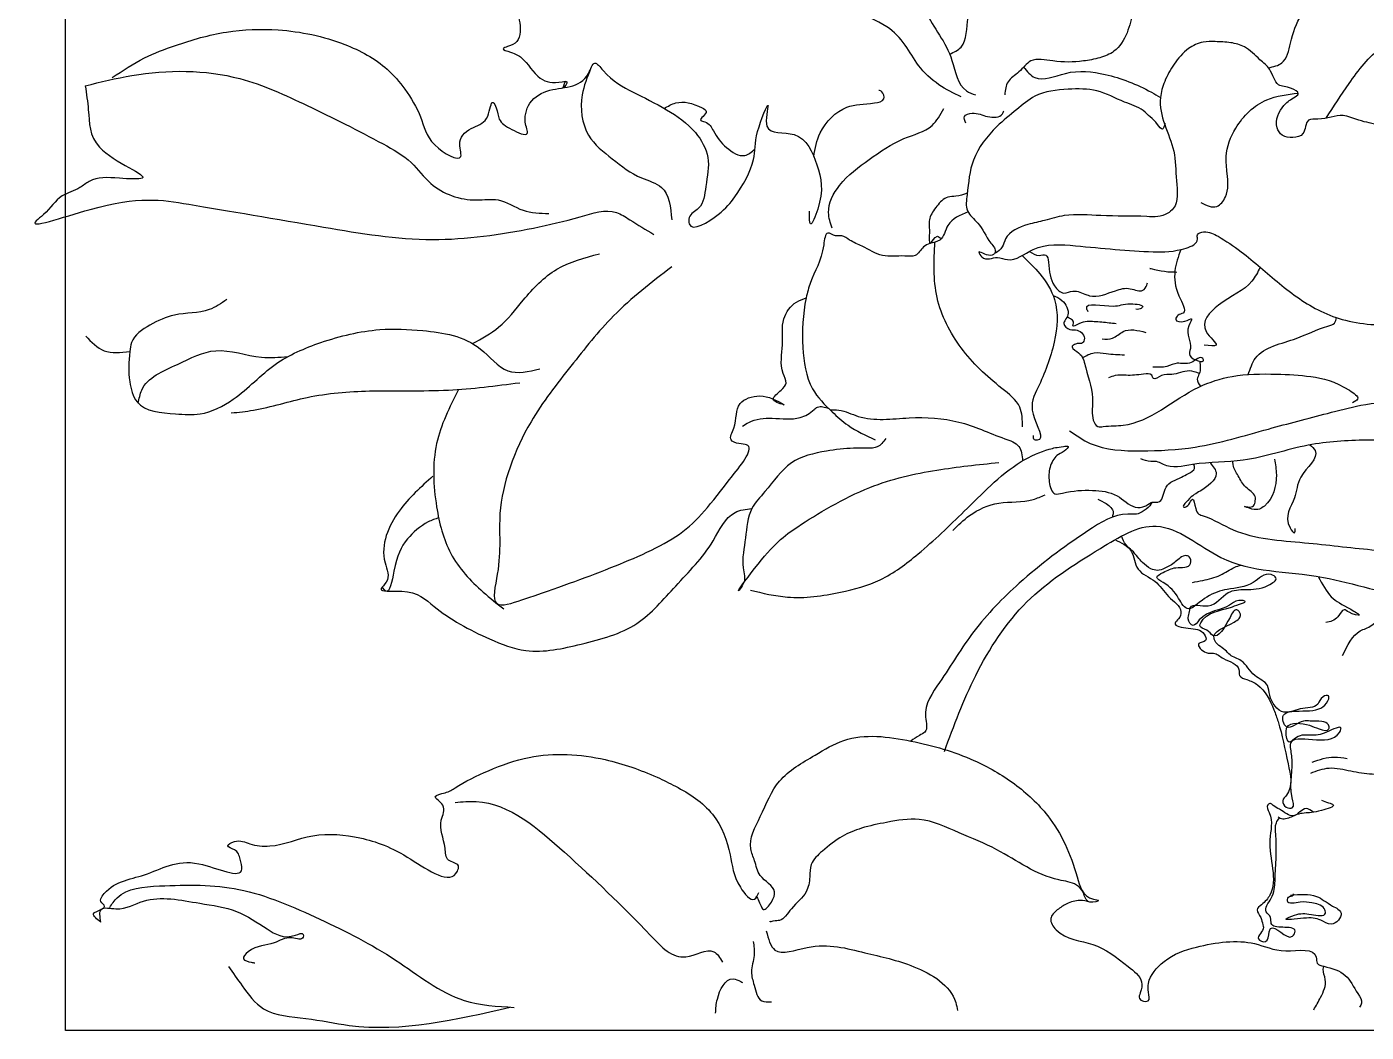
# Model space of a CAD drawing. Header units: millimetres. Extents: x 14385 to 129787, y 107826 to 186798.
# Drawn here: x 28911 to 29833, y 112878 to 113571 of the extents above; entities that cross this region are included whole.
import ezdxf

# ---------------------------------------------------------------- set-up
doc = ezdxf.new("R2010")
doc.units = ezdxf.units.MM
doc.header["$LTSCALE"] = 1000

msp = doc.modelspace()

# ---------------------------------------------------------------- linework, layer by layer
at = {"color": 2, "linetype": 'ByBlock', "ltscale": 3000}
msp.add_lwpolyline([(28937.32713804033, 115639.5779096198), (30768.23601904896, 115639.5779096198), (30768.23601904896, 112879.3519922805), (28937.32713804033, 112879.3519922805)], close=True, dxfattribs=at)
at = {"color": 8, "linetype": 'ByBlock', "ltscale": 3000}
for points, start_tangent in [([(29546.1810132626, 113551.7896775803), (29554.03827944782, 113556.7169441444), (29558.92070314672, 113577.0233881038), (29585.46888190892, 113615.5512393576), (29600.87903166201, 113652.7192840886), (29617.81493881729, 113689.7966750574), (29643.75281462457, 113708.7433124941), (29650.77129868057, 113724.8796831381), (29650.00841996458, 113732.5852533889), (29645.54261482565, 113738.8916300149), (29668.92781174567, 113744.4608969551), (29697.00174791005, 113742.3758602899), (29701.88417160895, 113741.6506301474), (29704.63053492096, 113745.8207034629), (29705.39341360715, 113749.3562003982)], (-0.6274767353771715, -0.7786353103734812)), ([(29663.67923693359, 113744.3002061138), (29668.31750879076, 113732.6759071511), (29660.07841882494, 113712.3694632065), (29653.21251050022, 113693.6041332942), (29658.55266142276, 113677.1051475865), (29660.07841882494, 113673.2976893496), (29660.07841882494, 113671.03134516), (29662.36705491331, 113676.379917444), (29666.02887267258, 113683.8135263932), (29678.84523484495, 113687.62098463), (29682.6596283355, 113686.0798705828), (29678.08235615876, 113678.5556078714), (29681.89674964931, 113668.0397708279), (29684.03281000641, 113649.999671058), (29681.89674964931, 113627.517536686), (29675.0308413544, 113616.1858157229), (29664.5031152704, 113605.6699786794), (29678.84523484495, 113605.6699786794), (29684.7956887224, 113603.4036344898), (29681.13387093332, 113595.1541416359), (29672.8947809973, 113580.9215001178), (29668.31750879076, 113566.5982048225), (29659.31554010895, 113553.8160235894), (29649.55069274094, 113549.3739889723), (29638.26008797076, 113547.1076447826), (29617.20463586238, 113547.1076447826), (29602.09963757184, 113547.1076447826), (29593.86054760602, 113539.5833820712), (29586.38433635619, 113532.7843494874), (29584.09570026782, 113523.8096264911)], (0.3462432151119788, 0.9381447841292516)), ([(29554.1908552089, 113522.3591662061), (29538.78070545581, 113530.7899665993), (29524.74373737362, 113544.0254166734), (29515.58919296053, 113558.0767506671), (29502.92540651944, 113570.6776243609), (29480.49677274015, 113581.9186915618), (29459.59389633324, 113596.6046019208), (29436.40238383797, 113607.1204389644), (29404.81920564559, 113608.4802454722), (29380.25451150921, 113605.6699786794), (29328.37875986483, 113595.8793717784), (29291.91315800336, 113596.6046019208), (29271.62058455136, 113597.9644084287), (29247.81876910117, 113602.9503656489), (29237.29104304698, 113605.6699786794), (29221.88089329388, 113607.1204389644), (29224.62725660589, 113609.9307057571), (29238.66422468808, 113618.3615061504), (29252.70119280007, 113622.5315794659), (29261.09285849717, 113626.0670764011), (29254.83725315717, 113633.0474165094), (29249.95482945826, 113635.1324531597), (29245.07240578916, 113637.2174898249), (29258.34649518516, 113637.2174898249), (29269.48452419427, 113641.4782169026), (29296.94815740373, 113656.1641272616), (29328.37875986483, 113656.1641272616), (29343.17860666302, 113650.5435936612), (29369.72678542521, 113641.4782169026), (29381.0173901954, 113638.6679501098), (29386.66269258049, 113641.4782169026), (29373.9989061692, 113642.8380234104), (29368.35360378411, 113647.7333268684), (29370.48966414121, 113655.4388971192), (29371.25254282739, 113661.0594307196), (29381.0173901954, 113657.5239337695), (29397.80072161939, 113658.2491639119), (29431.51996016887, 113654.7136669767), (29454.51666017703, 113654.058266787), (29488.27813548234, 113633.7726466519), (29514.97889000562, 113611.2905122799), (29529.47358531144, 113581.2841151816), (29547.78267410782, 113547.5609136236), (29557.7000972071, 113526.5292395216), (29563.9557025769, 113523.7189727288)], (-0.9904427621711182, -0.1379243809587192)), ([(29223.51411236927, 113605.5153166622), (29235.14369418623, 113605.7129428207), (29243.24149689463, 113594.2476039541), (29249.80225372699, 113575.3009665173), (29248.12392059353, 113560.5244023961), (29241.71573949244, 113556.9889054459), (29238.66422468808, 113555.6290989381), (29243.85179987934, 113553.1814472091), (29251.32801112917, 113549.2833352101), (29264.29694903281, 113535.2320012164), (29279.40194729355, 113532.7843494874), (29282.60603785899, 113532.7843494874), (29280.28447334003, 113528.6942437214), (29281.843159143, 113533.5095796299)], (-0.09098420235956114, 0.9958523359017615)), ([(29765.72105887672, 113542.3865267753), (29774.96795109299, 113545.838492037), (29780.91840497043, 113559.4365571749), (29788.69976771262, 113578.9271172297), (29814.63764351991, 113597.148524524), (29839.35491341737, 113601.6812129032), (29844.54248857882, 113601.046636523), (29844.54248857882, 113595.8793717784), (29841.94870099809, 113591.9812597644), (29846.52597320464, 113589.9868768763), (29866.05566794064, 113593.8849888903), (29894.73990705993, 113601.6812129032), (29940.20747760322, 113599.0522536349), (29946.00535571959, 113593.8849888903), (29939.59717464831, 113589.9868768763), (29938.83429596212, 113582.8252292287), (29959.73717233923, 113577.0233881038), (29989.64201739815, 113570.4963168365), (30008.56140917924, 113552.9094859075), (30009.78201508906, 113534.7787323755), (30009.78201508906, 113527.5264309656), (30021.53034708288, 113525.6227018547), (30050.21458620217, 113517.7358240646), (30069.74428093818, 113509.9396000516), (30082.71321884182, 113497.6106876445), (30090.494581584, 113474.2220155907), (30092.47806620982, 113449.5641907912), (30089.1213999429, 113439.7735838902), (30094.46155083564, 113436.5100482565), (30095.68215674546, 113437.2352783841)], (-0.9531569256006774, 0.3024762390328614)), ([(28969.52061918762, 113535.6852700573), (28991.64410150435, 113549.1926814329), (29013.00470510509, 113557.8047893655), (29048.09712532547, 113567.0514736634), (29083.79984853056, 113568.5019339484), (29129.5725705364, 113558.530019508), (29158.86711264041, 113541.39645742), (29170.92059609678, 113527.7983922672), (29181.75347364333, 113508.5797935289), (29191.67089674261, 113489.2705410135), (29209.52225834515, 113481.3836632383), (29208.91195539024, 113491.3555776787), (29218.21907553461, 113501.4181458813), (29228.13649863389, 113509.2143699092), (29231.79831639316, 113518.5517079693), (29233.93437675026, 113514.9255572718), (29236.07043710735, 113507.129333244), (29244.61467856553, 113499.9676855963), (29255.2949803808, 113497.1574188036), (29253.9217987099, 113504.9536428165), (29253.9217987099, 113509.2143699092), (29256.05785906699, 113516.3760175419), (29268.87422123936, 113526.3479319823), (29297.40588462737, 113538.4955368501), (29301.83058110264, 113545.6571844977), (29307.47588348773, 113540.6712272775), (29328.22618413356, 113525.7133556169), (29351.11254513648, 113513.5657507491), (29371.09996709612, 113497.7919951838), (29379.64420855429, 113480.6584330958), (29378.27102688339, 113460.714604215), (29373.23602745321, 113445.6660787773), (29366.82784638193, 113439.3203150493), (29366.82784638193, 113434.9689341944), (29386.81526831177, 113441.4053516996), (29398.25844884303, 113453.5529565674), (29411.07481098559, 113479.2986265731), (29413.97375005868, 113498.5172253263), (29421.14480984595, 113516.3760175419), (29420.38193112996, 113502.1433760238), (29438.99617141869, 113496.4321886611), (29454.71147266414, 113475.6724758756), (29455.32177561906, 113445.0315024119), (29450.43935194996, 113434.9689341944), (29449.67647323397, 113443.581042127)], (-0.9827264754772257, 0.1850639737931444)), ([(29805.48900268052, 113507.7212054404), (29821.19840035227, 113531.5151967418), (29843.93218562391, 113556.8075979215), (29862.8515773752, 113565.9636284572), (29912.28611717012, 113568.5925877106), (29958.36399066832, 113562.0655164432), (29998.03368309524, 113545.1132618946), (30009.17171213415, 113543.844109149)], (-0.9830473206465865, -0.1833520258125534)), ([(29694.5605360606, 113504.1377589118), (29692.72962719586, 113500.1489931357), (29689.37296089914, 113503.4125287694), (29684.33796149876, 113508.5797935289), (29679.45553779986, 113512.9311743837), (29666.6391756275, 113518.8236692709), (29647.56720811513, 113526.5292395216), (29627.88493764785, 113527.6170847428), (29604.84600091365, 113522.812435047), (29592.33479020384, 113513.6564045113), (29578.75554934528, 113501.9620684844), (29562.582520906, 113478.8453577471), (29558.15782443073, 113455.0940706146), (29558.46297592309, 113443.9436571908), (29565.48145994928, 113435.5128568125), (29574.63600436237, 113421.6428303581), (29577.53494343546, 113415.3877203923), (29574.33085289982, 113413.2120299649), (29566.24433866527, 113415.3877203923), (29568.38039902237, 113412.1241847586), (29579.06070083764, 113411.76156968), (29585.92660913256, 113410.311109395), (29603.62539497402, 113417.2007957411), (29632.91993707803, 113419.8297550094), (29686.32144612458, 113415.7503354561), (29709.05523139623, 113418.2886409473), (29716.83659413841, 113424.5437509131), (29716.83659413841, 113427.444671483), (29721.1087148526, 113429.3484006089), (29731.02613795188, 113426.3568262768), (29746.89401492861, 113415.7503354561), (29773.28961795953, 113393.8121236873), (29801.82128134754, 113374.7748324883), (29818.75718850282, 113368.5197225076), (29859.342335377, 113364.8935718101), (29891.23066503194, 113365.2561868739), (29918.99944973376, 113368.5197225076), (29944.32702258613, 113369.6075677287), (29955.61762735632, 113368.5197225076), (29966.29792917159, 113363.4431115252), (29971.33292860177, 113353.108582021), (29974.99474636104, 113338.5133254242), (29973.16383746651, 113334.524559648), (29973.9267161825, 113330.082525031), (29978.65656412032, 113328.2694496822), (29984.91216946032, 113332.2582154584), (29988.5739872196, 113340.3264007729), (29989.33686590579, 113348.7572011661), (29986.74307832506, 113354.2870809895), (29981.25035170105, 113360.451537193), (29973.9267161825, 113367.0692622375), (29965.84020194795, 113369.6075677287), (29956.68565753486, 113370.3327978712), (29951.65065810469, 113373.3243722033), (29946.15793148067, 113379.488828392), (29944.32702258613, 113386.1065534365), (29941.73323500541, 113401.517693938), (29936.54565984395, 113409.8578405541), (29928.91687283304, 113417.9260258835), (29919.76232844975, 113423.4559057069), (29911.37066272285, 113427.0820564192), (29904.35217869666, 113427.444671483), (29898.55430058029, 113427.0820564192), (29897.33369464066, 113423.8185207856), (29891.23066503194, 113423.4559057069), (29884.97505969193, 113425.9942111981), (29880.85551470902, 113431.1614759576), (29880.85551470902, 113437.3259321612), (29883.1441508272, 113441.4053516996), (29887.87399876502, 113441.7679667783), (29893.36672541883, 113442.1305818421), (29890.46778634575, 113445.7567325544), (29884.21218100574, 113449.473537029), (29880.09263602283, 113452.0118425202), (29870.63294011739, 113470.0519422752), (29853.69703299191, 113493.0779992652), (29841.94870099809, 113502.2340298009), (29828.06430864718, 113506.3134493393), (29817.07885536936, 113509.5769849729), (29799.83779672172, 113507.0386794817), (29793.27703991916, 113506.3134493393), (29789.46264639881, 113497.0667650413), (29782.59673810389, 113494.5284595501), (29775.27310258534, 113495.9789198202), (29771.61128482607, 113501.1461845797), (29776.34113276389, 113516.466671319), (29782.90188959625, 113521.6339360636), (29786.25855586317, 113524.5348566335), (29781.52870792535, 113528.2516611081), (29772.67931500461, 113530.7899665993), (29766.42370966461, 113541.39645742), (29759.86295283225, 113548.0141824496), (29749.18265101698, 113556.8075979215), (29739.72295514133, 113559.7085184765), (29729.04265332606, 113560.4337486189), (29720.65098762896, 113560.0711335552), (29710.73356452968, 113555.6290989381), (29700.8161414304, 113545.0226081174), (29694.25538459804, 113532.9656570268), (29691.35644552496, 113521.9965511424), (29694.25538459804, 113503.3218750071), (29700.51098993805, 113485.0098139357), (29702.34189883259, 113464.5220624518), (29700.20583844569, 113445.4847712529), (29696.08629346278, 113442.1305818421), (29689.52553666022, 113439.9548914146), (29681.89674964931, 113439.9548914146), (29650.31357145694, 113440.5894677949), (29625.13857433584, 113440.5894677949), (29611.55933347729, 113437.3259321612), (29600.11615297582, 113434.4250115913), (29584.70600322273, 113424.5437509131), (29582.26479137328, 113419.0138710898), (29577.84009489801, 113414.6624902499)], (0.7948312687676765, 0.6068304987302184)), ([(28950.90637889889, 113529.9740826946), (28983.09986004618, 113537.1357303423), (29057.40424546984, 113534.9600399148), (29103.78727046039, 113516.3760175419), (29155.96817356732, 113489.9957711559), (29175.34529257205, 113477.1229361606), (29188.9245334306, 113462.7996408653), (29220.3551358917, 113451.37726614), (29235.30755842116, 113451.37726614), (29252.39604130771, 113444.3062722695), (29270.24740291026, 113442.1305818421)], (-0.9661205022158904, 0.2580914086096545)), ([(29597.14491363149, 113542.9407484612), (29604.84600091365, 113535.6852700573), (29625.90145302203, 113538.5861906272), (29653.21251050022, 113537.8609604847), (29685.10084018495, 113525.6227018547), (29691.35644552496, 113521.9965511423)], (-0.976814029542159, 0.2140895879990669)), ([(28950.90637889889, 113529.9740826946), (28953.04243925598, 113513.3844432098), (28960.82380199817, 113487.7294269663), (28990.11834410217, 113466.3351378006), (28974.40304288652, 113466.3351378006), (28953.65274221089, 113464.159447388), (28947.24456113961, 113459.8987202954), (28935.03850192216, 113454.1875329476), (28922.22213977959, 113441.3146979374), (28917.18714034942, 113437.0539708596), (28954.26304519561, 113444.8501948726), (29022.15924951818, 113448.476345585), (29115.07787523058, 113432.7025900048), (29190.14513934043, 113424.1811358493), (29259.56710109499, 113432.0680136394), (29291.76058224228, 113439.8642376524), (29316.7830036321, 113442.7651582223), (29325.93754804519, 113437.7792010021), (29342.41572794702, 113427.7166327846)], (-0.968835879329335, 0.2477035303021623)), ([(29349.53699441638, 113514.4842812368), (29357.52072623756, 113518.1890929055), (29375.67723930266, 113514.8349034947), (29378.57617834595, 113512.3872517657), (29374.76178485539, 113506.222795577), (29377.66072392848, 113505.225604133), (29383.45860204485, 113498.9704941523), (29392.61314645794, 113487.4574656647), (29405.12435713795, 113482.1088933807), (29412.01960440492, 113486.3592066132)], (-0.9173627939154719, 0.3980521377151483)), ([(29452.62646897067, 113481.4283968498), (29457.00010875252, 113497.5200338822), (29475.3091975787, 113515.2881723356), (29494.53374082234, 113518.1890929055), (29500.78934616235, 113521.0900134605), (29499.41616452124, 113525.8946631563), (29497.43267989543, 113526.8918546003)], (-0.7055500689321936, -0.708660073822264)), ([(29465.23919871834, 113432.0680136394), (29462.79798689869, 113442.6745044452), (29470.42677387979, 113461.4398343575), (29490.71934733179, 113479.2079728109), (29514.67373851326, 113493.6219218683), (29534.05085751798, 113502.777952404), (29542.13737172273, 113514.2909808916)], (-0.6880736835615604, -0.7256408243683824)), ([(29557.39494574454, 113504.228412689), (29556.32691556599, 113508.8517548305), (29561.66706645873, 113511.1180990201), (29572.347368274, 113508.8517548305), (29582.56994286564, 113510.7554839563), (29583.4853972831, 113512.7498668444)], (-0.9563488164116283, -0.2922275506314867)), ([(29558.2667558156, 113455.9683821738), (29550.52903744963, 113454.0062254083), (29544.88373506453, 113453.2809952658), (29537.4075237849, 113447.1165390622), (29532.5251001158, 113438.7763924461), (29532.21994862345, 113429.1670930695), (29532.80999243003, 113421.4659451079), (29537.71267527726, 113426.3568262768), (29540.3034339021, 113424.65026528)], (-0.01641940815836388, 0.9998651924313242)), ([(29558.82827725587, 113443.1790269099), (29545.03631079581, 113433.8810889882), (29539.39100841072, 113423.8185207856), (29532.5251001158, 113421.3708690566), (29528.25297937181, 113419.0138710898), (29522.45510125544, 113413.2120299649), (29515.28404146817, 113412.758761124), (29499.87389171508, 113413.2120299649), (29485.98949936416, 113419.4671399307), (29477.29268220451, 113423.8185207856), (29471.95253128198, 113426.7194413406), (29467.68041056779, 113426.7194413406), (29462.34025967505, 113428.6231704664), (29459.44132060197, 113420.4643313748), (29450.28677618888, 113394.4467000675), (29447.38783714559, 113383.9308630091), (29445.09920102742, 113349.7543926102), (29451.81253359106, 113321.3797633362), (29465.23919871834, 113305.5153539938), (29476.22465202597, 113296.2686696958), (29494.99146804598, 113286.1154477161)], (0.3882189576167662, 0.9215671657274642)), ([(29596.30175945547, 113295.0901707125), (29594.47085059073, 113308.6882358652), (29582.112215642, 113321.6517246377), (29554.1908552089, 113349.4824313086), (29537.56009951618, 113384.1121705484), (29536.05850208481, 113422.4075054571)], (0.4051645095683029, -0.9142437969088314)), ([(29705.40454640833, 113417.2549652379), (29704.02023196605, 113385.4719770712), (29706.91917100933, 113373.5056797278), (29703.40992901113, 113371.8739119184), (29701.88417160895, 113369.2449526501), (29708.13977694896, 113367.8851461422), (29712.7170491555, 113369.5169139516), (29710.88614026096, 113364.7122642708), (29711.95417043951, 113349.0291624677), (29711.64901897695, 113344.2245127869), (29720.95613912132, 113341.323592217), (29720.49841189769, 113342.1394761217), (29712.56447339442, 113339.419863106), (29702.9522017875, 113338.875940488), (29695.78114200023, 113336.7909038377), (29686.1688703635, 113336.2469812345)], (0.2310301353502066, 0.972946594916733)), ([(29217.61230331217, 113352.500656181), (29235.61270991352, 113363.7150728267), (29252.54861703899, 113382.3897489619), (29275.74012953427, 113403.6933843654), (29305.03467163828, 113414.3905289483)], (-0.8132528789692623, -0.5819104354178625)), ([(29596.04599925748, 113413.0573206711), (29608.35524294164, 113400.4298487317), (29618.4252417722, 113382.7523640406), (29618.12009027984, 113353.561850847), (29606.98206127074, 113322.1049934786), (29603.62539497402, 113303.7929324072), (29606.37175831583, 113285.8434864145), (29604.54084942129, 113286.2061014932), (29603.93054646638, 113289.1976758253)], (-0.07439717441903786, 0.9972286901400618)), ([(29601.25726125354, 113415.9957625121), (29607.74493995693, 113413.1213762027), (29612.47478789475, 113413.3933375043), (29614.15312105801, 113408.5886878085), (29618.4252417722, 113392.180355863), (29624.83342284348, 113387.2850524199), (29631.08902821329, 113388.6448589277), (29640.54872408893, 113386.0158996743), (29642.37963295367, 113385.4719770712), (29660.38357028749, 113388.9168202293), (29670.60614487913, 113390.276626752), (29679.30296206858, 113389.1887815308), (29681.89674964931, 113392.724278481), (29682.50705260423, 113394.3560462904)], (-0.9657506547370749, 0.2594719115336217)), ([(29354.77436289575, 113405.3251521748), (29314.79951900628, 113371.6019506168), (29285.352401171, 113336.8815575999), (29257.88876796153, 113298.6256676626), (29236.52816433099, 113235.5306453717), (29234.69725546625, 113193.7392584842), (29234.35985541402, 113173.4987045521), (29251.63316262153, 113175.9711200309), (29312.96861011174, 113198.1812931013), (29360.11451381829, 113221.2980038535), (29396.58011567977, 113261.2763153922), (29406.34496304777, 113282.670604558), (29401.00481215504, 113283.5771422249), (29395.6646612623, 113286.2061014932), (29397.49557012704, 113294.1836330455), (29401.9202666023, 113311.1358875942), (29415.34693172958, 113316.393806116), (29432.28283885506, 113310.2293499124)], (-0.5977402107479856, 0.8016898655059536)), ([(29048.40227681783, 113382.8430178028), (29036.34879336145, 113375.8626776945), (29012.39440215018, 113372.14587322), (28995.45849499491, 113365.1655331117), (28982.79470858362, 113353.1992357832), (28981.5741026738, 113346.9441258174), (28981.5741026738, 113326.184413017), (28986.60910207417, 113312.3143865776), (29013.00470510509, 113304.0648937237), (29030.09318799165, 113304.0648937237), (29052.82697329309, 113314.1274619263), (29081.81636390474, 113338.1507103455), (29113.24696636584, 113353.1992357832), (29153.67953747895, 113362.0833050173), (29183.27923104551, 113361.4487286371), (29222.94892347243, 113348.8478549284), (29241.86831525352, 113333.7086757433), (29263.99179757026, 113334.9778284889)], (-0.9802329787994117, 0.1978466761763563)), ([(29432.28283885506, 113310.2293499124), (29424.70342332637, 113314.2233057014), (29430.14677849796, 113320.4732256544), (29433.50344479468, 113325.2778753501), (29431.51996016887, 113331.9862541568), (29431.06223294523, 113351.658121736), (29431.9776873925, 113369.4262601894), (29440.67450458196, 113381.0299424541), (29447.38783714559, 113383.9308630091)], (-0.2245580759363907, -0.9744607075360947)), ([(29641.61675426748, 113374.3215636474), (29640.54872408893, 113376.6785615992), (29658.70523715403, 113378.3103294235), (29670.75872061041, 113379.8514434707), (29678.99781057623, 113377.4944455039), (29676.55659875658, 113376.1346389961), (29674.42053836968, 113376.1346389961)], (-0.9987883672517592, -0.04921176122193667)), ([(29542.59509894636, 113071.6286334705), (29564.10827830818, 113123.8452036393), (29599.35327425983, 113174.5206597459), (29650.00841996458, 113211.4167431754), (29688.45750648167, 113226.7372299147), (29733.00962257769, 113205.2522869867), (29803.65219024208, 113191.3822605324), (29912.74384439376, 113191.3822605324), (29915.9479349294, 113199.0878307831), (29917.47369233158, 113222.1138877582), (29922.05096453812, 113254.3866290462), (29922.90233749175, 113276.1028698422), (29954.24444568541, 113305.0620851678), (29974.23186764505, 113292.7331727606), (30014.20671156433, 113295.8154008549), (30023.5138317087, 113269.7071157706), (30023.5138317087, 113291.1920587134), (30026.56534651306, 113315.7592297357), (30040.29716310289, 113341.8675148201), (30077.98780288536, 113368.2845853274), (30077.98780288547, 113368.2845853274)], (-0.8741755828474627, -0.4856099776088821)), ([(29660.84129751113, 113366.0720707935), (29650.92387441185, 113367.1599159998), (29640.85387555149, 113367.6131848407), (29635.05599743512, 113366.0720707935), (29631.08902821329, 113364.7122642708), (29631.54675540712, 113366.6159933966), (29630.17357376602, 113368.9729913485), (29626.93763259915, 113370.7019519636)], (0.9335694088342756, 0.3583966502198667)), ([(29751.82262505044, 113331.1104845847), (29756.81143802789, 113342.4114374381), (29784.88537419226, 113356.009502576), (29806.70370504644, 113364.5309567314), (29811.28097725299, 113366.6159933966), (29812.55022405903, 113370.3640903938)], (-0.5615667373357971, -0.8274314470202518)), ([(29651.22902590421, 113355.6468875122), (29658.40008566168, 113356.1908101153), (29665.57114544895, 113360.7234984946), (29681.2864466944, 113360.1795758915)], (-0.9885564879358933, -0.1508511523318664)), ([(28951.21153039124, 113357.6412704003), (28963.87531680253, 113347.5787021828), (28981.5741026738, 113346.9441258174)], (-0.9929567028013583, 0.1184777884746972)), ([(28987.47285175649, 113311.3584778634), (28989.81319260981, 113320.4732256544), (29014.377886776, 113338.1507103455), (29040.77348980692, 113347.5787021828), (29072.35666799929, 113343.1366675657), (29090.40920632065, 113343.479476746)], (-0.7112313872132436, -0.7029579744499134)), ([(29637.72239632788, 113342.7823377801), (29645.73629925039, 113346.1282418978), (29653.97538921621, 113345.5843192947), (29666.6391756275, 113344.76843539)], (-0.9947331806877268, -0.1024982889558572)), ([(29718.11239606387, 113331.9139638152), (29711.19129175332, 113333.6180219662), (29699.13780826714, 113331.1703702372), (29691.96674847987, 113330.4451400947), (29686.47402185586, 113328.5414109838), (29685.40599167731, 113330.6264476341), (29679.76068929222, 113331.4423315388), (29667.70720580604, 113330.6264476341), (29660.07841882494, 113330.4451400947), (29655.50114661839, 113328.8133722854)], (0.9990148917243894, 0.04437618858021223)), ([(29718.4260381941, 113340.2891166337), (29718.05720004824, 113331.7142928552), (29716.68401837733, 113327.9974883807), (29718.98349418247, 113323.0524014796)], (0.1570512293303442, 0.9875904573080015)), ([(29051.45379162219, 113304.6994700891), (29066.7113656142, 113306.6031992149), (29103.78727046039, 113315.3966146719), (29146.66105342295, 113319.838649289), (29200.97801688698, 113320.4732256544), (29250.10740521934, 113325.5498366517)], (-0.9999121965682857, -0.01325138309709544)), ([(29207.87097357784, 113320.8881705057), (29192.89150268224, 113283.5771422249), (29192.89150268224, 113239.9726799887), (29202.65635005024, 113207.9719000172), (29224.93240809825, 113181.3196923148), (29239.12195191171, 113169.7160100651)], (-0.2013021499822425, 0.9795291952833906)), ([(29463.79419093579, 113306.8909213616), (29469.81647092488, 113306.6938529771), (29483.24313605216, 113302.3424721372), (29518.33555627253, 113301.3452806932), (29552.51252204564, 113298.4443601233), (29584.2482759991, 113286.9313316357), (29593.86054760602, 113281.6734131139), (29596.35719797888, 113271.6443327664)], (-0.9729639244581283, 0.2309571425677016)), ([(29628.80039209512, 113292.3705576968), (29642.98993593839, 113283.7584497642), (29677.7772046664, 113278.5911850047), (29715.31083673623, 113281.220144273), (29765.66083094862, 113293.6397104424), (29806.39855355409, 113304.4275087875), (29829.28491455701, 113309.9573886108), (29858.57945666101, 113311.3171951336), (29888.63687745121, 113303.1583560419), (29908.47172367957, 113292.3705576968), (29921.74581304577, 113275.5996106726), (29917.01596510794, 113277.7753011), (29912.28611717012, 113281.5827593368), (29904.50475442794, 113285.9341401917), (29885.58536264685, 113286.7500240964), (29833.09930807736, 113285.9341401917), (29793.12446415809, 113282.4892970186), (29748.41977233079, 113272.1547674996), (29713.47992784169, 113269.1631931674), (29693.33993015077, 113269.1631931674), (29689.83068812278, 113270.8856147539), (29684.64311296132, 113271.3388835949), (29677.7772046664, 113273.0613051814)], (-0.9449887024082051, 0.3271029689881411)), ([(29502.16252783325, 113287.1126391601), (29496.36464971688, 113281.3107980353), (29489.65131715324, 113280.4042603534), (29480.03904551652, 113280.4042603534), (29461.27222949651, 113278.4098774654), (29437.16526255396, 113270.2510383886), (29419.00874948886, 113250.5791708094), (29410.00678080716, 113238.8848347824), (29405.58208436158, 113218.6690445852), (29404.0563269594, 113197.999985562), (29404.0563269594, 113186.9402259153), (29401.15738788631, 113182.6794988376), (29411.83768970158, 113197.5467167359), (29441.58995902922, 113226.374614836), (29491.17707455542, 113253.2987838399), (29537.4075237849, 113265.3557349306), (29580.12873101619, 113270.6136534524)], (-0.9804460272132127, 0.1967881798326012)), ([(29408.9387506285, 113182.6794988376), (29434.41889924195, 113177.8748491567), (29471.03707686451, 113181.2290385526), (29498.3481343129, 113189.8411464852), (29524.43858588126, 113207.6092849386), (29556.17433980491, 113236.9811056566), (29574.48342863109, 113254.74924411), (29595.53888076928, 113271.1575760555), (29614.76342401293, 113279.7696839881), (29624.52827138093, 113281.6734131139), (29627.88493764785, 113281.6734131139), (29624.98599860456, 113278.3192237031), (29620.10357490566, 113275.4183031332), (29615.37372696784, 113267.2594640565), (29614.76342401293, 113257.196895839), (29618.73039326456, 113249.0380567473), (29623.91796842602, 113249.4913255882), (29644.66826907184, 113251.3950547141), (29661.45160046604, 113247.5875964773), (29673.96281117585, 113239.8820262265), (29681.2864466944, 113240.7885638934), (29685.55856740859, 113243.2362156224), (29678.84523484495, 113236.5278368157), (29668.77523601439, 113235.0773765308), (29641.31160277512, 113223.473694281), (29594.16569909838, 113187.3934947562), (29562.88767236855, 113154.2142158013), (29539.23843267944, 113119.1312077206), (29529.62616104272, 113095.1079592866), (29529.16843381908, 113084.9547373068), (29525.35404032853, 113082.597739355), (29519.55616221216, 113078.699627341)], (-0.733410606680148, 0.6797859089515296)), ([(29794.27023665491, 113282.70826043), (29797.85431212571, 113278.8631463063), (29787.93688899663, 113260.4604314726), (29783.66476828244, 113246.2277899545), (29780.61325347808, 113225.5587309313), (29783.66476828244, 113222.2045415354), (29784.12249550608, 113225.1961158675)], (0.1748418768904723, 0.9845965255298319)), ([(29685.52696206432, 113243.2290204357), (29690.74614257005, 113243.6894844633), (29695.17083904531, 113253.5707451415), (29705.85114083078, 113260.4604314726), (29710.58098879841, 113263.089390741), (29714.85310951259, 113266.534233914), (29714.4397911639, 113269.3107042588)], (-0.3432521683236041, -0.9392432852787099)), ([(29725.49366431963, 113270.4602553774), (29729.80553204205, 113262.9987369788), (29718.66750300315, 113250.9417858732), (29710.12326157477, 113244.505368368), (29707.52947399404, 113239.7913724494), (29708.29235268023, 113239.7913724494), (29713.47992784169, 113245.4119060498), (29715.61598819878, 113238.8848347825), (29717.75204855588, 113235.0773765308), (29720.80356336024, 113233.8082237851), (29741.40128827479, 113224.2895781857), (29790.53067657736, 113215.3148551893), (29836.91370156792, 113210.5102055085), (29874.90506086138, 113208.8784376842), (29908.01399645593, 113211.4167431754), (29913.96445030358, 113212.232627095)], (-0.9588842679900315, 0.2837973935772172)), ([(29769.93295166281, 113272.879997642), (29771.15355760243, 113262.1828530592), (29762.91446763661, 113240.607256369), (29759.55780133989, 113238.5222197038), (29754.37022617843, 113238.5222197038), (29749.18265101698, 113240.2446412903), (29754.82795340207, 113240.2446412903), (29756.50628653553, 113243.2362156224), (29756.50628653553, 113247.1343276363), (29750.09810546425, 113253.5707451415), (29744.91053030279, 113261.2763153922), (29741.40128827479, 113268.981885643), (29741.21320890717, 113271.412977028)], (0.2531149990198112, -0.9674361980364395)), ([(29190.36378336756, 113261.0994596375), (29167.10620260623, 113237.0717594188), (29157.34135523823, 113201.5354825121), (29158.2568096855, 113188.2093786609), (29154.7475676575, 113183.7673440438), (29168.93711147096, 113181.9542686951), (29191.21316954878, 113171.3477778745), (29229.35710454371, 113149.0469510418), (29254.37952593353, 113141.0694194895), (29292.52346095827, 113145.5114541066), (29330.81997171429, 113159.7440956247), (29357.52072623756, 113185.4897656304), (29383.30602631357, 113216.6746616971), (29398.41102457431, 113236.1652217519), (29410.00678080705, 113238.8848347825)], (-0.9979737410850624, 0.06362713339987018)), ([(29548.39297706273, 113223.8363093448), (29559.83615759399, 113233.9895313245), (29580.12873101619, 113242.6016392571), (29603.62539497402, 113245.0492909711), (29611.86448493984, 113248.403480382)], (-0.892675694925611, -0.4506995714320987)), ([(29648.17751109984, 113245.2305985105), (29653.97538921621, 113242.2390241784), (29658.85781288531, 113236.0745679748), (29658.16960656818, 113232.949390556)], (0.09344791098705962, 0.9956241700220795)), ([(29194.45924783673, 113232.5264007314), (29187.09362456587, 113229.6381504845), (29172.9040807226, 113218.0344682199), (29163.44438484695, 113195.6429876101), (29157.8052401148, 113182.0543698751), (29155.4358256975, 113184.7887953966)], (0.8753908838144087, -0.4834157636389493)), ([(29659.83901474532, 113217.441284311), (29671.21644783404, 113209.5130140644), (29675.94629577186, 113197.1841016573), (29687.54205203441, 113188.753301264), (29697.00174791005, 113178.2374642205), (29705.39341360715, 113167.721627177), (29703.86765620497, 113162.9169774961), (29701.42644438532, 113160.0160569262), (29710.42841303733, 113156.3899062139), (29721.41386631515, 113152.4011404377), (29722.4818965235, 113148.0497595978), (29717.75204855588, 113145.8740691703), (29722.93962371734, 113139.6189592045), (29727.97462314751, 113139.2563441259), (29734.84053144243, 113135.5395396662), (29745.36825752642, 113127.9246231776), (29745.82598475006, 113123.9358574015), (29750.86098418024, 113121.0349368316), (29758.18461969879, 113117.4087861341), (29769.47522446897, 113100.2752240461), (29772.37416351226, 113092.1163849544), (29779.24007180717, 113063.016525538), (29778.17204162863, 113041.53158261), (29775.5782540479, 113037.5428168338), (29777.86689016607, 113033.191435979), (29782.13901088026, 113032.8288209152), (29782.13901088026, 113039.7185072613), (29781.8338594177, 113068.4557515991), (29781.07098070171, 113077.1585132938), (29814.63764351991, 113084.5014684808), (29815.70567369845, 113087.4023890358), (29805.78825059917, 113084.8640835446), (29794.95537305262, 113082.6883931172), (29785.03794995334, 113081.2379328322), (29780.00295052317, 113077.8837434363), (29777.86689016607, 113085.2266986084), (29778.47719312098, 113088.1276191783), (29793.88734287408, 113089.5780794632), (29800.75325116899, 113087.039773972), (29807.31400800135, 113087.039773972), (29807.008856509, 113089.940694527), (29802.58416006353, 113092.1163849544), (29794.49764582899, 113092.4790000331), (29789.76779789117, 113092.4790000331), (29778.17204162863, 113088.490234257), (29776.03598127153, 113096.4677658093), (29781.8338594177, 113099.0060713005), (29800.44809970644, 113100.8191466492), (29805.78825059917, 113104.8985661876), (29807.008856509, 113109.9751771849), (29803.34703874972, 113109.2499470425), (29799.68522099045, 113104.17333606), (29787.63173753407, 113100.8191466492), (29776.34113276389, 113098.6434562218), (29766.57628539589, 113110.3377922487), (29765.05052799371, 113116.9555172932), (29756.35371080425, 113123.8452036393), (29746.89401492861, 113133.9984256041), (29739.2652279177, 113138.0778451574), (29735.90856165078, 113141.3413807911), (29731.63644090679, 113144.6049164247), (29729.04265332606, 113147.5058369946), (29728.27977463987, 113149.3189123434), (29742.16416699078, 113160.6506332916), (29746.43628770497, 113166.0898593527), (29743.99507585552, 113168.9907799226), (29739.2652279177, 113163.9141689402), (29727.51689592388, 113151.4946027708), (29723.24477520969, 113155.1207534683), (29718.51492727187, 113158.3842891019), (29719.12523022678, 113160.1973644656), (29739.57037941006, 113170.8038552713), (29745.82598475006, 113172.9795456987), (29749.79295397189, 113174.7926210475), (29745.36825752642, 113175.51785119), (29738.80750069406, 113172.2543155563), (29718.05720004824, 113162.1010935765), (29713.78507933405, 113158.3842891019), (29710.42841303733, 113162.826323719), (29711.19129175332, 113166.8150894952), (29711.95417043951, 113170.8038552713), (29724.16022965696, 113171.8917004925), (29738.04462200787, 113180.9570772511), (29749.64037824061, 113183.1327676785), (29765.66083094862, 113186.0336882335), (29770.84840611008, 113191.200952993), (29767.49173984316, 113193.3766434204), (29755.13310489443, 113187.9374173593), (29737.28174329188, 113183.1327676785), (29730.41583499697, 113181.3196923148), (29716.53144264605, 113172.9795456987), (29710.73356452968, 113169.7160100651), (29703.86765620497, 113176.9683114749), (29693.1873544195, 113187.9374173593), (29688.91523370531, 113191.5635680717), (29693.1873544195, 113194.8271037054), (29702.03674734023, 113198.0906393391), (29712.10674617079, 113200.9915598941), (29711.03871599224, 113205.7055558127), (29708.90265563515, 113206.4307859552), (29701.57902011659, 113202.0794051152), (29694.25538459804, 113197.7280242604), (29689.22038516786, 113196.2775639903), (29684.7956887224, 113197.3654091966), (29678.99781057623, 113201.7167900365), (29675.79372004059, 113205.3429407489), (29671.67417505768, 113210.0569366675), (29667.70720580604, 113213.7737411421), (29664.42907318531, 113219.989371704)], (-0.5016394536193763, 0.8650767934538838)), ([(29713.32735211041, 113187.9374173593), (29720.49841189769, 113189.3878776443), (29732.55189535406, 113193.0140283418), (29742.46931845334, 113198.4532544029), (29746.86222782184, 113199.9508207463)], (-0.9784545474901947, -0.2064623415922583)), ([(29799.97541553085, 113192.0284693243), (29808.99234113481, 113178.0561566812), (29822.41900626209, 113169.4440487635), (29828.21688437846, 113165.4552829873), (29821.19840035227, 113167.4496658754), (29817.84173405555, 113169.1720874619), (29813.56961334136, 113164.276784004), (29805.17794764426, 113160.2880182278)], (-0.159094591724242, 0.9872633442421007)), ([(29816.773703877, 113137.6245763165), (29828.97976309445, 113154.5768308651), (29836.91370156792, 113158.4749428791), (29844.54248857882, 113162.4637086552), (29845.91567024973, 113161.0132483703), (29846.67854893592, 113156.0272911501), (29847.74657911446, 113148.0497595978), (29849.11976078537, 113143.4264174414), (29853.84960872319, 113138.3498064589), (29858.57945666101, 113132.547965334), (29864.68248626974, 113132.9105803978), (29863.91960755375, 113136.899346174), (29861.4783957341, 113141.2507270139), (29861.02066851046, 113144.4236088854), (29866.81854662683, 113147.3245294553), (29871.85354605701, 113153.1263705802), (29875.82051530865, 113156.7525212926), (29873.68445492175, 113159.925403164), (29872.6164247432, 113161.0132483703)], (-0.9190557176073795, -0.3941276289898809)), ([(28961.58668071416, 112954.0506968361), (28956.55168128398, 112959.6712304216), (28962.6547108927, 112963.2067273569), (28964.18046829489, 112964.7478414041), (28961.58668071416, 112968.2833383542), (28962.6547108927, 112971.9094890517), (28991.64410150435, 112986.5953994107), (29029.17773357418, 112994.2103158992), (29058.77742714074, 112990.674818964), (29057.70939696219, 112997.2925439936), (29053.58985197928, 113003.9102690381), (29049.01257977274, 113006.4485745293), (29053.58985197928, 113009.4401488614), (29064.27015379455, 113007.9896885764), (29078.00197038439, 113006.4485745293), (29107.60166398075, 113013.5195683998), (29140.1002966204, 113011.9784543526), (29175.19271684077, 112997.2925439936), (29207.23362225678, 112989.1337049019), (29207.8439252117, 112992.6692018521), (29201.13059264806, 112996.7486213904), (29198.68938079861, 113004.9074604821), (29196.09559321788, 113024.3073667598), (29197.16362339642, 113034.4605887395), (29191.97604823497, 113040.534391166), (29198.68938079861, 113043.0726966572), (29205.7078648546, 113046.6081935924), (29228.59422585752, 113058.3025296193), (29256.6681620219, 113067.458560155), (29309.00164088991, 113065.9174461079), (29344.7043640652, 113053.76984124), (29357.36815047648, 113047.6053850365), (29382.84829908994, 113028.2961325359), (29395.05435827759, 113000.3747721028), (29402.07284233358, 112977.983291493), (29411.83768970158, 112969.8244524014), (29414.88920450595, 112974.4477945429)], (-0.9988881027755524, -0.04714401482115749)), ([(29795.87082749989, 113064.1950245213), (29811.12840149191, 113067.7305214566), (29819.82521868136, 113066.7333300125)], (-0.9905103409832282, -0.1374382203220377)), ([(29794.80279732135, 113056.5801080328), (29807.61915946391, 113060.115604983), (29822.41900626209, 113058.1212220949), (29837.06627729919, 113056.0361854297), (29857.9691537061, 113057.1240306508), (29861.4783957341, 113058.5744909209)], (-0.9997203398164641, -0.02364830136084942)), ([(29205.7078648546, 113036.4549716276), (29220.20256016043, 113037.0895479929), (29280.92770469573, 113002.1878474516), (29340.43224335101, 112944.5320512217), (29364.53921026376, 112930.1181021643), (29383.76375353721, 112933.6535991144), (29389.71420738485, 112926.4919514668)], (-0.8587625914966203, 0.5123737029220069)), ([(29796.77069389867, 113029.6430740088), (29791.5987067559, 113032.194244535), (29783.10250675248, 113027.1858407509), (29773.4421936908, 113031.7409757089), (29769.01749724534, 113034.3699349624), (29767.1865883508, 113035.7297414851), (29765.35567948606, 113034.8232038033), (29766.27113390353, 113029.4746315044), (29766.72886112717, 113010.7999553692), (29766.72886112717, 112972.6347191942), (29760.9309830108, 112966.0169941646), (29757.87946820643, 112962.3908434522), (29760.47325578716, 112957.1329249304), (29761.84643745807, 112952.2376214725), (29762.3041646817, 112950.4245461237), (29758.7949226537, 112942.4470145714), (29763.6773463228, 112940.6339392227), (29766.27113390353, 112947.3423180294), (29767.1865883508, 112949.5180084419), (29782.29158661154, 112944.2600899201), (29784.12249550608, 112947.7955868554), (29775.5782540479, 112950.4245461237), (29767.64431557443, 112953.1441591543), (29767.1865883508, 112957.1329249304), (29764.13507354644, 112961.1216907066), (29767.64431557443, 112970.4590287667), (29770.23810315516, 112982.4253260952), (29770.6958303788, 113014.4261060816), (29771.15355760243, 113022.4036376339), (29773.35726385633, 113025.7990444327)], (-0.132892455148151, 0.9911304633420853)), ([(29802.27900857117, 113037.9054318976), (29807.16143227008, 113036.1830103111), (29810.36552280572, 113034.8232038033), (29802.27900857117, 113030.8344380271), (29795.26052454498, 113029.4746315044), (29785.3431014159, 113028.1148249966), (29781.37613219407, 113026.3924034101), (29773.89992091444, 113025.4858657282), (29772.52673924353, 113026.3924034101)], (0.9307032791083842, 0.3657750760466068)), ([(28967.75567445252, 112964.0303515158), (28972.87728548434, 112970.8216438454), (29002.01925182727, 112978.88982916), (29056.64136678365, 112976.5328312081), (29112.48408764985, 112956.0450797242), (29164.66499075678, 112927.8517579746), (29211.96347019461, 112900.1117050809), (29246.29301169899, 112895.3070554)], (-0.9704219552406932, 0.2414150550127934)), ([(29780.91840497043, 112972.6347191942), (29798.76976654318, 112971.7281815272), (29809.90779558208, 112965.1104564828), (29815.70567369845, 112960.2151530248), (29813.87476483372, 112955.3198495817), (29808.99234113481, 112952.6908903134), (29801.82128134754, 112955.3198495817), (29789.92037362244, 112956.6796560895), (29777.86689016607, 112956.2263872486), (29783.66476828244, 112958.855346517), (29795.26052454498, 112959.3086153579), (29805.02537188318, 112960.2151530248), (29804.10991746571, 112963.297381134), (29795.56567600754, 112967.2861469102), (29787.63173753407, 112967.7394157362), (29778.78234461334, 112968.645953418), (29780.15552625444, 112971.7281815272), (29782.29158661154, 112972.1814503533), (29783.20704105881, 112973.541256876)], (-0.9690756796601481, -0.24676370699765)), ([(28961.58668071416, 112954.0506968361), (28962.03525575355, 112962.8760433333), (28971.96183103707, 112963.2067273569), (28991.03379854944, 112968.4646458787), (29029.78803652909, 112967.0141856086), (29055.11560938146, 112961.3029982459), (29076.17106151965, 112949.3367009175), (29095.70075625565, 112944.9853200626), (29101.04090714839, 112945.5292426658), (29101.04090714839, 112943.6255135548), (29093.41212013748, 112943.0815909368), (29080.90090945747, 112939.7274015409), (29063.20212361601, 112933.5629453373), (29059.84545731929, 112928.7582956564), (29065.18560821202, 112926.4012976897), (29067.62682006147, 112925.9480288637)], (-0.966902454193132, 0.2551463189530633)), ([(29642.77752221643, 112967.809276903), (29635.81887615111, 112968.9179147196), (29626.8169074693, 112966.5609167677), (29620.25615066674, 112962.3908434522), (29615.83145419147, 112956.407694788), (29619.49327195075, 112948.7927782994), (29644.82084480312, 112938.6395563346), (29669.08038747695, 112923.5003771347), (29678.38750762132, 112912.8032325518), (29677.47205317405, 112905.2789698404), (29676.86175021913, 112901.3808578265), (29682.81220409658, 112899.7490900022), (29683.11735555914, 112905.8228924435), (29683.11735555914, 112911.8060411078), (29693.79765737441, 112926.9452203077), (29716.2262911537, 112936.826480971), (29756.20113507297, 112939.1834789377), (29777.71431443479, 112934.2881754798), (29798.6171908119, 112929.8461408627), (29799.38006949809, 112925.6760675621), (29803.80476597336, 112923.5910308969), (29818.60461277154, 112917.3359209311), (29827.30142996099, 112904.7350472224), (29829.89521754172, 112898.207975955), (29828.52203587082, 112895.3977091622)], (-0.9314567425113164, 0.3638520809755076)), ([(29419.92420393613, 112947.9768943947), (29425.87465778377, 112934.7414443207), (29448.15071583178, 112936.5545196694), (29487.8204082587, 112932.9283689719), (29521.53964680817, 112923.3190695953), (29550.37646168855, 112898.6612447959), (29551.59706762817, 112893.2220187348)], (-0.926601329445678, 0.3760451784952205)), ([(29410.92223525431, 112940.7245929849), (29411.53253820923, 112931.1152936083), (29409.70162934449, 112919.692918883), (29411.53253820923, 112910.6275421244), (29416.87268913176, 112899.8397437793), (29423.43344593432, 112899.205167399)], (-0.2885193955374455, 0.9574740510315186)), ([(29049.47030699637, 112923.5003771347), (29058.93000287202, 112910.1742732835), (29073.7298496702, 112894.4005177182), (29102.87181601312, 112887.6921389115), (29132.62408534077, 112882.8874892306), (29243.61132938077, 112895.4672272864)], (-0.1885655100658321, -0.9820606134112153)), ([(29796.93885767844, 112893.5846338135), (29801.66870561626, 112902.1967417312), (29804.8727961519, 112914.4350003612), (29803.499614481, 112921.6873017859), (29803.942583055, 112923.5584695419)], (-0.2310705225160316, -0.9729370039340512)), ([(29384.98435944703, 112891.4089433861), (29386.20496535685, 112901.0182427478), (29397.0378429034, 112914.8882692021), (29402.37799382594, 112913.0751938534), (29403.59859973576, 112912.4406174731)], (-0.5562287084218481, -0.8310292557590031))]:
    msp.add_spline(points, degree=3, dxfattribs=dict(at, start_tangent=start_tangent))
for points, end_tangent in [([(29298.95649638108, 113541.8201961964), (29293.13376391318, 113523.8096264911), (29297.55846038845, 113495.9789198202), (29313.88406455901, 113479.6612416518), (29334.02406224993, 113466.6070991021), (29347.75587886956, 113460.0800278348), (29354.77436289575, 113437.688547225)], (-0.8142333111370652, 0.580537780884906)), ([(29719.12523022678, 113449.5641907912), (29730.11068350461, 113446.9352315229), (29736.06113738206, 113453.4623028052), (29737.28174329188, 113469.6893272114), (29736.67144033697, 113481.3836632383), (29743.23219716933, 113500.8742232782), (29764.59280077007, 113520.364783318), (29786.24740462704, 113524.9495866915)], (0.9783128981376626, 0.2071325018858405)), ([(29760.07180656889, 113405.0111124989), (29754.37022617843, 113395.5345452738), (29731.33128944424, 113378.9449057889), (29722.78704798606, 113360.7234984946), (29729.65295628097, 113351.3861604345), (29721.56644207623, 113351.3861604345)], (0.8872580681176118, 0.4612733685789842)), ([(29617.49398012448, 113385.5870764177), (29623.46024120238, 113382.2084414226), (29627.57978618529, 113372.2365269822), (29625.74887729075, 113368.7010300469), (29624.83342284348, 113366.3440320951), (29628.95296782639, 113362.2646125418), (29633.98796725657, 113361.7206899387), (29638.87039095548, 113355.0123111319), (29637.03948206094, 113352.564659403), (29634.75084597257, 113352.564659403), (29632.15705839184, 113351.7487754983), (29630.47872522858, 113350.2076614511), (29631.08902821329, 113349.1198162299), (29636.12402761367, 113345.0403966915), (29639.93842113402, 113335.7937123936), (29644.66826907184, 113312.1330790382), (29645.12599629548, 113299.7135128689), (29648.17751109984, 113295.3621320289), (29651.9919045904, 113295.3621320289), (29665.72372121003, 113296.2686696958), (29717.75204855588, 113322.4676085424), (29740.6384095886, 113329.8105637294), (29771.15355760243, 113331.4423315388), (29794.80279732135, 113329.8105637294), (29821.50355181482, 113320.2919181299), (29827.14885419991, 113314.3087694657), (29823.63961217192, 113311.6798101973)], (0, 1)), ([(29403.59859973576, 113295.5434395534), (29407.87072044995, 113298.1723988217), (29424.04374891904, 113301.0733193767), (29443.26829216268, 113301.5265882176), (29452.88056376961, 113306.9658142787), (29455.16919988778, 113308.6882358652), (29462.90107649087, 113307.7560699464)], (-0.6986307914393481, -0.7154823668357104))]:
    msp.add_spline(points, degree=3, dxfattribs=dict(at, end_tangent=end_tangent))
for points, start_tangent, end_tangent in [([(29684.94826445368, 113404.0559994292), (29696.39144495514, 113401.9709627789), (29702.72981582594, 113401.5596583925)], (-0.9702717279838644, 0.2420181271624219), (0.9757458862334921, -0.218906293875752)), ([(29413.30737536668, 112971.4014811698), (29415.80465895322, 112966.2889554661), (29417.94071931031, 112962.753458516), (29423.43344593432, 112967.8300695133), (29425.56950629142, 112974.9010633838), (29415.80465895322, 112986.1421305698), (29411.83768970158, 112996.2953525495), (29409.24390212086, 113004.4541916412), (29415.80465895322, 113026.7550184888), (29429.07874831941, 113051.1408819866), (29453.49086675432, 113068.9996742022), (29473.32571295288, 113079.1528961819), (29519.55616221216, 113078.699627341), (29562.88767236855, 113065.3735235047), (29590.80903283146, 113049.1464990985), (29613.69539383438, 113027.2989410919), (29633.98796725657, 112985.1449391258), (29645.27857202676, 112969.8244524014), (29648.78781405475, 112968.8272609573), (29642.68478444603, 112967.8300695133), (29638.10751223948, 112974.4477945429), (29633.53024003294, 112979.5244055402), (29621.32418084529, 112983.0599024755), (29578.602973614, 113003.9102690381), (29552.66509780672, 113015.604605065), (29525.20146456745, 113024.7606356007), (29502.77283078816, 113022.6755989355), (29485.53177217033, 113018.6868331593), (29472.25768277433, 113013.0662995738), (29458.5258661547, 113002.913077594), (29450.89707917359, 112993.7570470583), (29449.82904896524, 112985.1449391258), (29447.38783714559, 112974.9010633838), (29437.16526255396, 112963.2067273569), (29429.07874831941, 112955.1385420424), (29424.50147611287, 112954.5946194392), (29422.36541575578, 112954.5946194392)], (-0.4204700586471634, 0.9073064144936104), (0, 1))]:
    msp.add_spline(points, degree=3, dxfattribs=dict(at, start_tangent=start_tangent, end_tangent=end_tangent))

doc.saveas('drawing.dxf')
